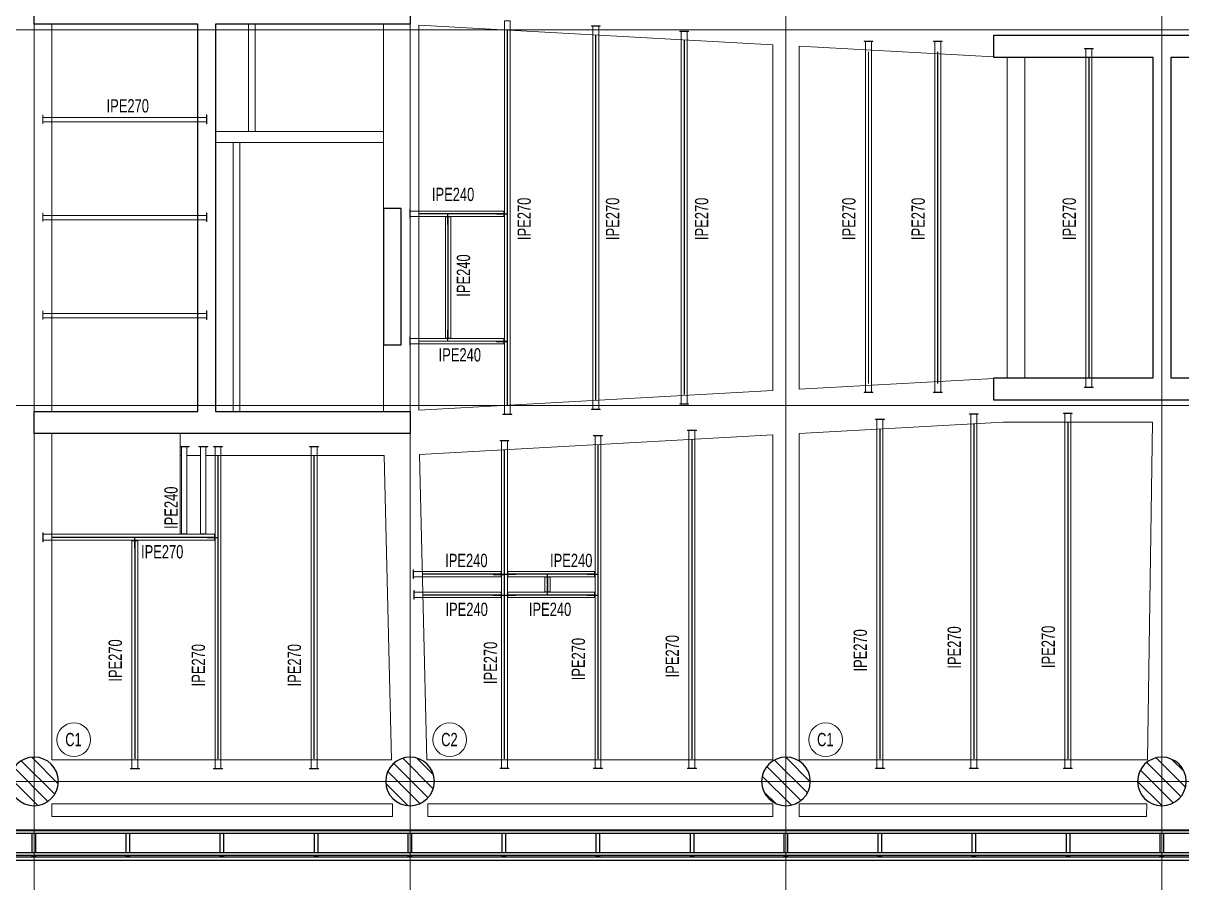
# Model space of a CAD drawing. Header units: millimetres. Extents: x -899 to 76352, y -21218 to 30068.
# Drawn here: x 12399 to 38598, y -2293 to 17150 of the extents above; entities that cross this region are included whole.
import ezdxf

# ---------------------------------------------------------------- set-up
doc = ezdxf.new("R2010")
doc.units = ezdxf.units.MM
doc.header["$LTSCALE"] = 0.9
doc.linetypes.add('Grid Line', pattern=[3.33375, 1.905, -0.47625, 0.47625, -0.47625])
for name, color, linetype, lineweight in [('0-2', 250, 'Continuous', 5), ('A_ALMA', 255, 'Continuous', 5), ('E_COLUMNAS', 1, 'Continuous', 18), ('E_COLUMNAS-3', 1, 'Continuous', 35), ('E_COLUMNAS-4', 1, 'Continuous', 25), ('E_EJES-1', 8, 'Grid Line', 9), ('E_MUROS-1', 2, 'Continuous', 25), ('E_TEXTO', 3, 'Continuous', 9), ('E_VIGAS', 5, 'Continuous', 9), ('E_VIGAS-1', 5, 'Continuous', 25), ('E_VIGAS-2', 10, 'Continuous', 25), ('P-PLATINA', 6, 'Continuous', 15), ('VIGAS_HCB', 253, 'Continuous', 15)]:
    doc.layers.add(name, color=color, linetype=linetype, lineweight=lineweight)
doc.styles.add('Arial Narrow', font='', dxfattribs={"width": 0.85, "height": 0.3})
doc.styles.get('Arial Narrow').set_extended_font_data('Arial Narrow')

# ---------------------------------------------------------------- blocks, each defined once
blk = doc.blocks.new('EST_SFM_VIGA-METALICA-SECCION-C - EST_SFM_VIGA-METALICA-UPN100-1527742-PLANTA TIPO PISO 18 A PISO 23')
at = {"layer": 'E_VIGAS-2'}
for p, q in [((34.044, 0.018), (-34.827, 0.018)), ((-34.827, -0.032), (34.044, -0.032))]:
    blk.add_line(p, q, dxfattribs=at)
blk = doc.blocks.new('EST_SFM_VIGA-METALICA-SECCION-C - EST_SFM_VIGA-METALICA-UPN100-1527772-PLANTA TIPO PISO 18 A PISO 23')
at = {"layer": 'E_VIGAS-2'}
for p, q in [((34.942, 0.032), (-34.929, 0.032)), ((-34.929, -0.018), (34.942, -0.018))]:
    blk.add_line(p, q, dxfattribs=at)
blk = doc.blocks.new('EST_SFM_VIGA-METALICA-SECCION-C - EST_SFM_VIGA-METALICA-UPN160-1579051-PLANTA TIPO PISO 18 A PISO 23')
at = {"layer": 'E_VIGAS-1'}
for p, q in [((30.107, 0.047), (-30.264, 0.047)), ((-30.269, -0.018), (30.113, -0.018))]:
    blk.add_line(p, q, dxfattribs=at)
blk = doc.blocks.new('DCTIB_CNI_EST_MOD-1A-FAC_0001_rvt-2-PLANTA TIPO PISO 18 A PISO 23')
at = {"layer": 'E_VIGAS-1'}
for p, q in [((-65.703, 139.567), (-65.621, 139.567)), ((-65.703, 139.545), (-65.703, 139.567)), ((-65.703, 139.045), (-65.703, 139.495)), ((-65.621, 139.545), (-65.621, 139.567)), ((-65.621, 139.045), (-65.621, 139.495)), ((-63.578, 139.567), (-63.496, 139.567)), ((-63.578, 139.545), (-63.578, 139.567)), ((-63.578, 139.045), (-63.578, 139.495)), ((-63.496, 139.545), (-63.496, 139.567)), ((-63.496, 139.045), (-63.496, 139.495)), ((-61.453, 139.567), (-61.371, 139.567)), ((-61.453, 139.545), (-61.453, 139.567)), ((-61.453, 139.045), (-61.453, 139.495)), ((-61.371, 139.545), (-61.371, 139.567)), ((-61.371, 139.045), (-61.371, 139.495)), ((-59.328, 139.567), (-59.246, 139.567)), ((-59.328, 139.567), (-59.328, 139.545)), ((-59.328, 139.495), (-59.328, 139.045)), ((-59.246, 139.567), (-59.246, 139.545)), ((-59.246, 139.495), (-59.246, 139.045)), ((-57.203, 139.567), (-57.121, 139.567)), ((-57.203, 139.545), (-57.203, 139.567)), ((-57.203, 139.138), (-57.203, 139.495)), ((-57.121, 139.545), (-57.121, 139.567)), ((-57.121, 139.138), (-57.121, 139.495)), ((-55.078, 139.567), (-54.996, 139.567)), ((-55.078, 139.545), (-55.078, 139.567)), ((-55.078, 139.045), (-55.078, 139.495)), ((-54.996, 139.545), (-54.996, 139.567)), ((-54.996, 139.045), (-54.996, 139.495)), ((-52.953, 139.567), (-52.871, 139.567)), ((-52.953, 139.545), (-52.953, 139.567)), ((-52.953, 139.045), (-52.953, 139.495)), ((-52.871, 139.545), (-52.871, 139.567)), ((-52.871, 139.045), (-52.871, 139.495)), ((-50.828, 139.567), (-50.746, 139.567)), ((-50.828, 139.567), (-50.828, 139.545)), ((-50.828, 139.495), (-50.828, 139.045)), ((-50.746, 139.567), (-50.746, 139.545)), ((-50.746, 139.495), (-50.746, 139.045)), ((-48.703, 139.567), (-48.621, 139.567)), ((-48.703, 139.545), (-48.703, 139.567)), ((-48.703, 139.045), (-48.703, 139.495)), ((-48.621, 139.545), (-48.621, 139.567)), ((-48.621, 139.045), (-48.621, 139.495)), ((-46.578, 139.567), (-46.496, 139.567)), ((-46.578, 139.545), (-46.578, 139.567)), ((-46.578, 139.045), (-46.578, 139.495)), ((-46.496, 139.545), (-46.496, 139.567)), ((-46.496, 139.045), (-46.496, 139.495)), ((-44.453, 139.567), (-44.371, 139.567)), ((-44.453, 139.545), (-44.453, 139.567)), ((-44.453, 139.045), (-44.453, 139.495)), ((-44.371, 139.545), (-44.371, 139.567)), ((-44.371, 139.045), (-44.371, 139.495)), ((-42.328, 139.567), (-42.246, 139.567)), ((-42.328, 139.567), (-42.328, 139.545)), ((-42.328, 139.495), (-42.328, 139.045)), ((-42.246, 139.567), (-42.246, 139.545)), ((-42.246, 139.495), (-42.246, 139.045)), ((-40.203, 139.567), (-40.121, 139.567)), ((-40.203, 139.545), (-40.203, 139.567)), ((-40.203, 139.045), (-40.203, 139.495)), ((-40.121, 139.545), (-40.121, 139.567)), ((-40.121, 139.045), (-40.121, 139.495)), ((-65.703, 138.967), (-65.703, 138.995)), ((-65.703, 138.966), (-65.703, 138.967)), ((-65.703, 138.967), (-65.621, 138.967)), ((-65.675, 138.966), (-65.703, 138.966)), ((-65.665, 138.961), (-65.665, 138.966)), ((-65.665, 138.947), (-65.665, 138.961)), ((-65.66, 138.966), (-65.66, 138.961)), ((-65.66, 138.961), (-65.66, 138.947)), ((-65.621, 138.966), (-65.649, 138.966)), ((-65.621, 138.967), (-65.621, 138.995)), ((-65.621, 138.967), (-65.621, 138.966)), ((-63.578, 138.967), (-63.578, 138.995)), ((-63.578, 138.966), (-63.578, 138.967)), ((-63.578, 138.967), (-63.496, 138.967)), ((-63.55, 138.966), (-63.578, 138.966)), ((-63.54, 138.961), (-63.54, 138.966)), ((-63.54, 138.947), (-63.54, 138.961)), ((-63.535, 138.966), (-63.535, 138.961)), ((-63.535, 138.961), (-63.535, 138.947)), ((-63.496, 138.966), (-63.524, 138.966)), ((-63.496, 138.967), (-63.496, 138.995)), ((-63.496, 138.967), (-63.496, 138.966)), ((-61.453, 138.967), (-61.453, 138.995)), ((-61.453, 138.966), (-61.453, 138.967)), ((-61.453, 138.967), (-61.371, 138.967)), ((-61.425, 138.966), (-61.453, 138.966)), ((-61.415, 138.961), (-61.415, 138.966)), ((-61.415, 138.947), (-61.415, 138.961)), ((-61.41, 138.966), (-61.41, 138.961)), ((-61.41, 138.961), (-61.41, 138.947)), ((-61.371, 138.966), (-61.399, 138.966)), ((-61.371, 138.967), (-61.371, 138.995)), ((-61.371, 138.967), (-61.371, 138.966)), ((-59.328, 138.995), (-59.328, 138.967)), ((-59.328, 138.967), (-59.246, 138.967)), ((-59.328, 138.966), (-59.328, 138.967)), ((-59.3, 138.966), (-59.328, 138.966)), ((-59.29, 138.961), (-59.29, 138.966)), ((-59.29, 138.947), (-59.29, 138.961)), ((-59.285, 138.966), (-59.285, 138.961)), ((-59.285, 138.961), (-59.285, 138.947)), ((-59.246, 138.966), (-59.274, 138.966)), ((-59.246, 138.995), (-59.246, 138.967)), ((-59.246, 138.967), (-59.246, 138.966)), ((-57.203, 138.967), (-57.203, 138.995)), ((-57.203, 138.966), (-57.203, 138.967)), ((-57.203, 138.967), (-57.121, 138.967)), ((-57.176, 138.966), (-57.203, 138.966)), ((-57.165, 138.961), (-57.165, 138.966)), ((-57.165, 138.947), (-57.165, 138.961)), ((-57.16, 138.966), (-57.16, 138.961)), ((-57.16, 138.961), (-57.16, 138.947)), ((-57.121, 138.966), (-57.149, 138.966)), ((-57.121, 138.967), (-57.121, 138.995)), ((-57.121, 138.967), (-57.121, 138.966)), ((-55.078, 138.967), (-55.078, 138.995)), ((-55.078, 138.966), (-55.078, 138.967)), ((-55.078, 138.967), (-54.996, 138.967)), ((-55.05, 138.966), (-55.078, 138.966)), ((-55.04, 138.961), (-55.04, 138.966)), ((-55.04, 138.947), (-55.04, 138.961)), ((-55.035, 138.966), (-55.035, 138.961)), ((-55.035, 138.961), (-55.035, 138.947)), ((-54.996, 138.966), (-55.024, 138.966)), ((-54.996, 138.967), (-54.996, 138.995)), ((-54.996, 138.967), (-54.996, 138.966)), ((-52.953, 138.967), (-52.953, 138.995)), ((-52.953, 138.966), (-52.953, 138.967)), ((-52.953, 138.967), (-52.871, 138.967)), ((-52.925, 138.966), (-52.953, 138.966)), ((-52.915, 138.961), (-52.915, 138.966)), ((-52.915, 138.947), (-52.915, 138.961)), ((-52.91, 138.966), (-52.91, 138.961)), ((-52.91, 138.961), (-52.91, 138.947)), ((-52.871, 138.966), (-52.899, 138.966)), ((-52.871, 138.967), (-52.871, 138.995)), ((-52.871, 138.967), (-52.871, 138.966)), ((-50.828, 138.995), (-50.828, 138.967)), ((-50.828, 138.967), (-50.746, 138.967)), ((-50.828, 138.966), (-50.828, 138.967)), ((-50.8, 138.966), (-50.828, 138.966)), ((-50.79, 138.961), (-50.79, 138.966)), ((-50.79, 138.947), (-50.79, 138.961)), ((-50.785, 138.966), (-50.785, 138.961)), ((-50.785, 138.961), (-50.785, 138.947)), ((-50.746, 138.966), (-50.774, 138.966)), ((-50.746, 138.995), (-50.746, 138.967)), ((-50.746, 138.967), (-50.746, 138.966)), ((-48.703, 138.967), (-48.703, 138.995)), ((-48.703, 138.966), (-48.703, 138.967)), ((-48.703, 138.967), (-48.621, 138.967)), ((-48.676, 138.966), (-48.703, 138.966)), ((-48.665, 138.961), (-48.665, 138.966)), ((-48.665, 138.947), (-48.665, 138.961)), ((-48.66, 138.966), (-48.66, 138.961)), ((-48.66, 138.961), (-48.66, 138.947)), ((-48.621, 138.966), (-48.649, 138.966)), ((-48.621, 138.967), (-48.621, 138.995)), ((-48.621, 138.967), (-48.621, 138.966)), ((-46.578, 138.967), (-46.578, 138.995)), ((-46.578, 138.966), (-46.578, 138.967)), ((-46.578, 138.967), (-46.496, 138.967)), ((-46.55, 138.966), (-46.578, 138.966)), ((-46.54, 138.961), (-46.54, 138.966)), ((-46.54, 138.947), (-46.54, 138.961)), ((-46.535, 138.966), (-46.535, 138.961)), ((-46.535, 138.961), (-46.535, 138.947)), ((-46.496, 138.966), (-46.524, 138.966)), ((-46.496, 138.967), (-46.496, 138.995)), ((-46.496, 138.967), (-46.496, 138.966)), ((-44.453, 138.967), (-44.453, 138.995)), ((-44.453, 138.966), (-44.453, 138.967)), ((-44.453, 138.967), (-44.371, 138.967)), ((-44.425, 138.966), (-44.453, 138.966)), ((-44.415, 138.961), (-44.415, 138.966)), ((-44.415, 138.947), (-44.415, 138.961)), ((-44.41, 138.966), (-44.41, 138.961)), ((-44.41, 138.961), (-44.41, 138.947)), ((-44.371, 138.966), (-44.399, 138.966)), ((-44.371, 138.967), (-44.371, 138.995)), ((-44.371, 138.967), (-44.371, 138.966)), ((-42.328, 138.995), (-42.328, 138.967)), ((-42.328, 138.967), (-42.246, 138.967)), ((-42.328, 138.966), (-42.328, 138.967)), ((-42.3, 138.966), (-42.328, 138.966)), ((-42.29, 138.961), (-42.29, 138.966)), ((-42.29, 138.947), (-42.29, 138.961)), ((-42.285, 138.966), (-42.285, 138.961)), ((-42.285, 138.961), (-42.285, 138.947)), ((-42.246, 138.966), (-42.274, 138.966)), ((-42.246, 138.995), (-42.246, 138.967)), ((-42.246, 138.967), (-42.246, 138.966)), ((-40.203, 138.967), (-40.203, 138.995)), ((-40.203, 138.966), (-40.203, 138.967)), ((-40.203, 138.967), (-40.121, 138.967)), ((-40.176, 138.966), (-40.203, 138.966)), ((-40.165, 138.961), (-40.165, 138.966)), ((-40.165, 138.947), (-40.165, 138.961)), ((-40.16, 138.966), (-40.16, 138.961)), ((-40.16, 138.961), (-40.16, 138.947)), ((-40.121, 138.966), (-40.149, 138.966)), ((-40.121, 138.967), (-40.121, 138.995)), ((-40.121, 138.967), (-40.121, 138.966))]:
    blk.add_line(p, q, dxfattribs=at)
for points, knots in [([(-65.675, 138.966), (-65.674, 138.966), (-65.673, 138.966), (-65.67, 138.966), (-65.668, 138.965), (-65.666, 138.964), (-65.665, 138.963), (-65.665, 138.962), (-65.665, 138.961)], [0, 0, 0, 0, 0.142857, 0.285714, 0.428571, 0.571429, 0.785714, 1, 1, 1, 1]), ([(-65.665, 138.961), (-65.665, 138.962), (-65.665, 138.963), (-65.667, 138.965), (-65.668, 138.965), (-65.67, 138.966), (-65.671, 138.966), (-65.672, 138.966), (-65.674, 138.966), (-65.675, 138.966)], [0, 0, 0, 0, 0.285714, 0.428571, 0.571429, 0.678571, 0.732143, 0.785714, 1, 1, 1, 1]), ([(-65.649, 138.966), (-65.65, 138.966), (-65.651, 138.966), (-65.654, 138.966), (-65.656, 138.965), (-65.658, 138.964), (-65.659, 138.963), (-65.66, 138.962), (-65.66, 138.961)], [0, 0, 0, 0, 0.142857, 0.285714, 0.428571, 0.571429, 0.785714, 1, 1, 1, 1]), ([(-65.66, 138.961), (-65.66, 138.962), (-65.659, 138.963), (-65.658, 138.965), (-65.656, 138.965), (-65.655, 138.966), (-65.654, 138.966), (-65.652, 138.966), (-65.65, 138.966), (-65.649, 138.966)], [0, 0, 0, 0, 0.285714, 0.428571, 0.571429, 0.678571, 0.732143, 0.785714, 1, 1, 1, 1]), ([(-63.55, 138.966), (-63.549, 138.966), (-63.548, 138.966), (-63.545, 138.966), (-63.543, 138.965), (-63.541, 138.964), (-63.54, 138.963), (-63.54, 138.962), (-63.54, 138.961)], [0, 0, 0, 0, 0.142857, 0.285714, 0.428571, 0.571429, 0.785714, 1, 1, 1, 1]), ([(-63.54, 138.961), (-63.54, 138.962), (-63.54, 138.963), (-63.542, 138.965), (-63.543, 138.965), (-63.545, 138.966), (-63.546, 138.966), (-63.547, 138.966), (-63.549, 138.966), (-63.55, 138.966)], [0, 0, 0, 0, 0.285714, 0.428571, 0.571429, 0.678571, 0.732143, 0.785714, 1, 1, 1, 1]), ([(-63.524, 138.966), (-63.525, 138.966), (-63.526, 138.966), (-63.529, 138.966), (-63.531, 138.965), (-63.533, 138.964), (-63.534, 138.963), (-63.535, 138.962), (-63.535, 138.961)], [0, 0, 0, 0, 0.142857, 0.285714, 0.428571, 0.571429, 0.785714, 1, 1, 1, 1]), ([(-63.535, 138.961), (-63.535, 138.962), (-63.534, 138.963), (-63.533, 138.965), (-63.531, 138.965), (-63.53, 138.966), (-63.529, 138.966), (-63.527, 138.966), (-63.525, 138.966), (-63.524, 138.966)], [0, 0, 0, 0, 0.285714, 0.428571, 0.571429, 0.678571, 0.732143, 0.785714, 1, 1, 1, 1]), ([(-61.425, 138.966), (-61.424, 138.966), (-61.423, 138.966), (-61.42, 138.966), (-61.418, 138.965), (-61.416, 138.964), (-61.415, 138.963), (-61.415, 138.962), (-61.415, 138.961)], [0, 0, 0, 0, 0.142857, 0.285714, 0.428571, 0.571429, 0.785714, 1, 1, 1, 1]), ([(-61.415, 138.961), (-61.415, 138.962), (-61.415, 138.963), (-61.417, 138.965), (-61.418, 138.965), (-61.42, 138.966), (-61.421, 138.966), (-61.422, 138.966), (-61.424, 138.966), (-61.425, 138.966)], [0, 0, 0, 0, 0.285714, 0.428571, 0.571429, 0.678571, 0.732143, 0.785714, 1, 1, 1, 1]), ([(-61.399, 138.966), (-61.4, 138.966), (-61.401, 138.966), (-61.404, 138.966), (-61.406, 138.965), (-61.408, 138.964), (-61.409, 138.963), (-61.41, 138.962), (-61.41, 138.961)], [0, 0, 0, 0, 0.142857, 0.285714, 0.428571, 0.571429, 0.785714, 1, 1, 1, 1]), ([(-61.41, 138.961), (-61.41, 138.962), (-61.409, 138.963), (-61.408, 138.965), (-61.406, 138.965), (-61.405, 138.966), (-61.404, 138.966), (-61.402, 138.966), (-61.4, 138.966), (-61.399, 138.966)], [0, 0, 0, 0, 0.285714, 0.428571, 0.571429, 0.678571, 0.732143, 0.785714, 1, 1, 1, 1]), ([(-59.29, 138.961), (-59.29, 138.962), (-59.29, 138.963), (-59.292, 138.965), (-59.293, 138.965), (-59.295, 138.966), (-59.296, 138.966), (-59.297, 138.966), (-59.299, 138.966), (-59.3, 138.966)], [0, 0, 0, 0, 0.285714, 0.428571, 0.571429, 0.678571, 0.732143, 0.785714, 1, 1, 1, 1]), ([(-59.3, 138.966), (-59.299, 138.966), (-59.298, 138.966), (-59.295, 138.966), (-59.293, 138.965), (-59.291, 138.964), (-59.29, 138.963), (-59.29, 138.962), (-59.29, 138.961)], [0, 0, 0, 0, 0.142857, 0.285714, 0.428571, 0.571429, 0.785714, 1, 1, 1, 1]), ([(-59.285, 138.961), (-59.285, 138.962), (-59.284, 138.963), (-59.283, 138.965), (-59.281, 138.965), (-59.28, 138.966), (-59.279, 138.966), (-59.277, 138.966), (-59.275, 138.966), (-59.274, 138.966)], [0, 0, 0, 0, 0.285714, 0.428571, 0.571429, 0.678571, 0.732143, 0.785714, 1, 1, 1, 1]), ([(-59.274, 138.966), (-59.275, 138.966), (-59.276, 138.966), (-59.279, 138.966), (-59.281, 138.965), (-59.283, 138.964), (-59.284, 138.963), (-59.285, 138.962), (-59.285, 138.961)], [0, 0, 0, 0, 0.142857, 0.285714, 0.428571, 0.571429, 0.785714, 1, 1, 1, 1]), ([(-57.176, 138.966), (-57.175, 138.966), (-57.173, 138.966), (-57.171, 138.966), (-57.168, 138.965), (-57.167, 138.964), (-57.165, 138.963), (-57.165, 138.962), (-57.165, 138.961)], [0, 0, 0, 0, 0.142857, 0.285714, 0.428571, 0.571429, 0.785714, 1, 1, 1, 1]), ([(-57.165, 138.961), (-57.165, 138.962), (-57.165, 138.963), (-57.167, 138.965), (-57.168, 138.965), (-57.17, 138.966), (-57.171, 138.966), (-57.173, 138.966), (-57.174, 138.966), (-57.176, 138.966)], [0, 0, 0, 0, 0.285714, 0.428571, 0.571429, 0.678571, 0.732143, 0.785714, 1, 1, 1, 1]), ([(-57.149, 138.966), (-57.15, 138.966), (-57.152, 138.966), (-57.154, 138.966), (-57.156, 138.965), (-57.158, 138.964), (-57.16, 138.963), (-57.16, 138.962), (-57.16, 138.961)], [0, 0, 0, 0, 0.142857, 0.285714, 0.428571, 0.571429, 0.785714, 1, 1, 1, 1]), ([(-57.16, 138.961), (-57.16, 138.962), (-57.159, 138.963), (-57.158, 138.965), (-57.156, 138.965), (-57.155, 138.966), (-57.154, 138.966), (-57.152, 138.966), (-57.15, 138.966), (-57.149, 138.966)], [0, 0, 0, 0, 0.285714, 0.428571, 0.571429, 0.678571, 0.732143, 0.785714, 1, 1, 1, 1]), ([(-55.05, 138.966), (-55.049, 138.966), (-55.048, 138.966), (-55.045, 138.966), (-55.043, 138.965), (-55.041, 138.964), (-55.04, 138.963), (-55.04, 138.962), (-55.04, 138.961)], [0, 0, 0, 0, 0.142857, 0.285714, 0.428571, 0.571429, 0.785714, 1, 1, 1, 1]), ([(-55.04, 138.961), (-55.04, 138.962), (-55.04, 138.963), (-55.042, 138.965), (-55.043, 138.965), (-55.045, 138.966), (-55.046, 138.966), (-55.047, 138.966), (-55.049, 138.966), (-55.05, 138.966)], [0, 0, 0, 0, 0.285714, 0.428571, 0.571429, 0.678571, 0.732143, 0.785714, 1, 1, 1, 1]), ([(-55.024, 138.966), (-55.025, 138.966), (-55.026, 138.966), (-55.029, 138.966), (-55.031, 138.965), (-55.033, 138.964), (-55.034, 138.963), (-55.035, 138.962), (-55.035, 138.961)], [0, 0, 0, 0, 0.142857, 0.285714, 0.428571, 0.571429, 0.785714, 1, 1, 1, 1]), ([(-55.035, 138.961), (-55.035, 138.962), (-55.034, 138.963), (-55.033, 138.965), (-55.031, 138.965), (-55.03, 138.966), (-55.029, 138.966), (-55.027, 138.966), (-55.025, 138.966), (-55.024, 138.966)], [0, 0, 0, 0, 0.285714, 0.428571, 0.571429, 0.678571, 0.732143, 0.785714, 1, 1, 1, 1]), ([(-52.925, 138.966), (-52.924, 138.966), (-52.923, 138.966), (-52.92, 138.966), (-52.918, 138.965), (-52.916, 138.964), (-52.915, 138.963), (-52.915, 138.962), (-52.915, 138.961)], [0, 0, 0, 0, 0.142857, 0.285714, 0.428571, 0.571429, 0.785714, 1, 1, 1, 1]), ([(-52.915, 138.961), (-52.915, 138.962), (-52.915, 138.963), (-52.917, 138.965), (-52.918, 138.965), (-52.92, 138.966), (-52.921, 138.966), (-52.922, 138.966), (-52.924, 138.966), (-52.925, 138.966)], [0, 0, 0, 0, 0.285714, 0.428571, 0.571429, 0.678571, 0.732143, 0.785714, 1, 1, 1, 1]), ([(-52.899, 138.966), (-52.9, 138.966), (-52.901, 138.966), (-52.904, 138.966), (-52.906, 138.965), (-52.908, 138.964), (-52.909, 138.963), (-52.91, 138.962), (-52.91, 138.961)], [0, 0, 0, 0, 0.142857, 0.285714, 0.428571, 0.571429, 0.785714, 1, 1, 1, 1]), ([(-52.91, 138.961), (-52.91, 138.962), (-52.909, 138.963), (-52.908, 138.965), (-52.906, 138.965), (-52.905, 138.966), (-52.904, 138.966), (-52.902, 138.966), (-52.9, 138.966), (-52.899, 138.966)], [0, 0, 0, 0, 0.285714, 0.428571, 0.571429, 0.678571, 0.732143, 0.785714, 1, 1, 1, 1]), ([(-50.79, 138.961), (-50.79, 138.962), (-50.79, 138.963), (-50.792, 138.965), (-50.793, 138.965), (-50.795, 138.966), (-50.796, 138.966), (-50.797, 138.966), (-50.799, 138.966), (-50.8, 138.966)], [0, 0, 0, 0, 0.285714, 0.428571, 0.571429, 0.678571, 0.732143, 0.785714, 1, 1, 1, 1]), ([(-50.8, 138.966), (-50.799, 138.966), (-50.798, 138.966), (-50.795, 138.966), (-50.793, 138.965), (-50.791, 138.964), (-50.79, 138.963), (-50.79, 138.962), (-50.79, 138.961)], [0, 0, 0, 0, 0.142857, 0.285714, 0.428571, 0.571429, 0.785714, 1, 1, 1, 1]), ([(-50.785, 138.961), (-50.785, 138.962), (-50.784, 138.963), (-50.783, 138.965), (-50.781, 138.965), (-50.78, 138.966), (-50.779, 138.966), (-50.777, 138.966), (-50.775, 138.966), (-50.774, 138.966)], [0, 0, 0, 0, 0.285714, 0.428571, 0.571429, 0.678571, 0.732143, 0.785714, 1, 1, 1, 1]), ([(-50.774, 138.966), (-50.775, 138.966), (-50.776, 138.966), (-50.779, 138.966), (-50.781, 138.965), (-50.783, 138.964), (-50.784, 138.963), (-50.785, 138.962), (-50.785, 138.961)], [0, 0, 0, 0, 0.142857, 0.285714, 0.428571, 0.571429, 0.785714, 1, 1, 1, 1]), ([(-48.676, 138.966), (-48.675, 138.966), (-48.673, 138.966), (-48.671, 138.966), (-48.668, 138.965), (-48.667, 138.964), (-48.665, 138.963), (-48.665, 138.962), (-48.665, 138.961)], [0, 0, 0, 0, 0.142857, 0.285714, 0.428571, 0.571429, 0.785714, 1, 1, 1, 1]), ([(-48.665, 138.961), (-48.665, 138.962), (-48.665, 138.963), (-48.667, 138.965), (-48.668, 138.965), (-48.67, 138.966), (-48.671, 138.966), (-48.673, 138.966), (-48.674, 138.966), (-48.676, 138.966)], [0, 0, 0, 0, 0.285714, 0.428571, 0.571429, 0.678571, 0.732143, 0.785714, 1, 1, 1, 1]), ([(-48.649, 138.966), (-48.65, 138.966), (-48.652, 138.966), (-48.654, 138.966), (-48.656, 138.965), (-48.658, 138.964), (-48.66, 138.963), (-48.66, 138.962), (-48.66, 138.961)], [0, 0, 0, 0, 0.142857, 0.285714, 0.428571, 0.571429, 0.785714, 1, 1, 1, 1]), ([(-48.66, 138.961), (-48.66, 138.962), (-48.659, 138.963), (-48.658, 138.965), (-48.656, 138.965), (-48.655, 138.966), (-48.654, 138.966), (-48.652, 138.966), (-48.65, 138.966), (-48.649, 138.966)], [0, 0, 0, 0, 0.285714, 0.428571, 0.571429, 0.678571, 0.732143, 0.785714, 1, 1, 1, 1]), ([(-46.55, 138.966), (-46.549, 138.966), (-46.548, 138.966), (-46.545, 138.966), (-46.543, 138.965), (-46.541, 138.964), (-46.54, 138.963), (-46.54, 138.962), (-46.54, 138.961)], [0, 0, 0, 0, 0.142857, 0.285714, 0.428571, 0.571429, 0.785714, 1, 1, 1, 1]), ([(-46.54, 138.961), (-46.54, 138.962), (-46.54, 138.963), (-46.542, 138.965), (-46.543, 138.965), (-46.545, 138.966), (-46.546, 138.966), (-46.547, 138.966), (-46.549, 138.966), (-46.55, 138.966)], [0, 0, 0, 0, 0.285714, 0.428571, 0.571429, 0.678571, 0.732143, 0.785714, 1, 1, 1, 1]), ([(-46.524, 138.966), (-46.525, 138.966), (-46.526, 138.966), (-46.529, 138.966), (-46.531, 138.965), (-46.533, 138.964), (-46.534, 138.963), (-46.535, 138.962), (-46.535, 138.961)], [0, 0, 0, 0, 0.142857, 0.285714, 0.428571, 0.571429, 0.785714, 1, 1, 1, 1]), ([(-46.535, 138.961), (-46.535, 138.962), (-46.534, 138.963), (-46.533, 138.965), (-46.531, 138.965), (-46.53, 138.966), (-46.529, 138.966), (-46.527, 138.966), (-46.525, 138.966), (-46.524, 138.966)], [0, 0, 0, 0, 0.285714, 0.428571, 0.571429, 0.678571, 0.732143, 0.785714, 1, 1, 1, 1]), ([(-44.425, 138.966), (-44.424, 138.966), (-44.423, 138.966), (-44.42, 138.966), (-44.418, 138.965), (-44.416, 138.964), (-44.415, 138.963), (-44.415, 138.962), (-44.415, 138.961)], [0, 0, 0, 0, 0.142857, 0.285714, 0.428571, 0.571429, 0.785714, 1, 1, 1, 1]), ([(-44.415, 138.961), (-44.415, 138.962), (-44.415, 138.963), (-44.417, 138.965), (-44.418, 138.965), (-44.42, 138.966), (-44.421, 138.966), (-44.422, 138.966), (-44.424, 138.966), (-44.425, 138.966)], [0, 0, 0, 0, 0.285714, 0.428571, 0.571429, 0.678571, 0.732143, 0.785714, 1, 1, 1, 1]), ([(-44.399, 138.966), (-44.4, 138.966), (-44.401, 138.966), (-44.404, 138.966), (-44.406, 138.965), (-44.408, 138.964), (-44.409, 138.963), (-44.41, 138.962), (-44.41, 138.961)], [0, 0, 0, 0, 0.142857, 0.285714, 0.428571, 0.571429, 0.785714, 1, 1, 1, 1]), ([(-44.41, 138.961), (-44.41, 138.962), (-44.409, 138.963), (-44.408, 138.965), (-44.406, 138.965), (-44.405, 138.966), (-44.404, 138.966), (-44.402, 138.966), (-44.4, 138.966), (-44.399, 138.966)], [0, 0, 0, 0, 0.285714, 0.428571, 0.571429, 0.678571, 0.732143, 0.785714, 1, 1, 1, 1]), ([(-42.29, 138.961), (-42.29, 138.962), (-42.29, 138.963), (-42.292, 138.965), (-42.293, 138.965), (-42.295, 138.966), (-42.296, 138.966), (-42.297, 138.966), (-42.299, 138.966), (-42.3, 138.966)], [0, 0, 0, 0, 0.285714, 0.428571, 0.571429, 0.678571, 0.732143, 0.785714, 1, 1, 1, 1]), ([(-42.3, 138.966), (-42.299, 138.966), (-42.298, 138.966), (-42.295, 138.966), (-42.293, 138.965), (-42.291, 138.964), (-42.29, 138.963), (-42.29, 138.962), (-42.29, 138.961)], [0, 0, 0, 0, 0.142857, 0.285714, 0.428571, 0.571429, 0.785714, 1, 1, 1, 1]), ([(-42.285, 138.961), (-42.285, 138.962), (-42.284, 138.963), (-42.283, 138.965), (-42.281, 138.965), (-42.28, 138.966), (-42.279, 138.966), (-42.277, 138.966), (-42.275, 138.966), (-42.274, 138.966)], [0, 0, 0, 0, 0.285714, 0.428571, 0.571429, 0.678571, 0.732143, 0.785714, 1, 1, 1, 1]), ([(-42.274, 138.966), (-42.275, 138.966), (-42.276, 138.966), (-42.279, 138.966), (-42.281, 138.965), (-42.283, 138.964), (-42.284, 138.963), (-42.285, 138.962), (-42.285, 138.961)], [0, 0, 0, 0, 0.142857, 0.285714, 0.428571, 0.571429, 0.785714, 1, 1, 1, 1]), ([(-40.176, 138.966), (-40.175, 138.966), (-40.173, 138.966), (-40.171, 138.966), (-40.168, 138.965), (-40.167, 138.964), (-40.165, 138.963), (-40.165, 138.962), (-40.165, 138.961)], [0, 0, 0, 0, 0.142857, 0.285714, 0.428571, 0.571429, 0.785714, 1, 1, 1, 1]), ([(-40.165, 138.961), (-40.165, 138.962), (-40.165, 138.963), (-40.167, 138.965), (-40.168, 138.965), (-40.17, 138.966), (-40.171, 138.966), (-40.173, 138.966), (-40.174, 138.966), (-40.176, 138.966)], [0, 0, 0, 0, 0.285714, 0.428571, 0.571429, 0.678571, 0.732143, 0.785714, 1, 1, 1, 1]), ([(-40.149, 138.966), (-40.15, 138.966), (-40.152, 138.966), (-40.154, 138.966), (-40.156, 138.965), (-40.158, 138.964), (-40.16, 138.963), (-40.16, 138.962), (-40.16, 138.961)], [0, 0, 0, 0, 0.142857, 0.285714, 0.428571, 0.571429, 0.785714, 1, 1, 1, 1]), ([(-40.16, 138.961), (-40.16, 138.962), (-40.159, 138.963), (-40.158, 138.965), (-40.156, 138.965), (-40.155, 138.966), (-40.154, 138.966), (-40.152, 138.966), (-40.15, 138.966), (-40.149, 138.966)], [0, 0, 0, 0, 0.285714, 0.428571, 0.571429, 0.678571, 0.732143, 0.785714, 1, 1, 1, 1])]:
    blk.add_open_spline(points, degree=3, knots=knots, dxfattribs=at)
at = {"layer": 'E_VIGAS-2'}
for p, q in [((-57.203, 139.045), (-57.203, 139.137)), ((-57.121, 139.045), (-57.121, 139.138))]:
    blk.add_line(p, q, dxfattribs=at)
at = {"layer": 'E_VIGAS-1'}
for name, p in [('EST_SFM_VIGA-METALICA-SECCION-C - EST_SFM_VIGA-METALICA-UPN100-1527742-PLANTA TIPO PISO 18 A PISO 23', (-39.77, 139.527)), ('EST_SFM_VIGA-METALICA-SECCION-C - EST_SFM_VIGA-METALICA-UPN160-1579051-PLANTA TIPO PISO 18 A PISO 23', (-40.084, 138.9)), ('EST_SFM_VIGA-METALICA-SECCION-C - EST_SFM_VIGA-METALICA-UPN100-1527772-PLANTA TIPO PISO 18 A PISO 23', (-40.169, 139.013))]:
    blk.add_blockref(name, p, dxfattribs=at)
blk = doc.blocks.new('CNI_TAG COLUMNAS CONCRETO MARCA - CNI_COLUMNA CONCRETO-582370-PLANTA TIPO PISO 18 A PISO 23')
at = {"layer": 'E_TEXTO'}
for start, end in [(360, 180), (180, 360)]:
    blk.add_arc((0.00026, -0.00015), 0.00254, start, end, dxfattribs=at)
blk = doc.blocks.new('EST_SCM_COLUMNA-SECCION-CIRCULAR - EST_SCM_COLUMNA-CONCRETO-CIRCULAR_Ø_110cm-1246218-_58_00m_N_E_-NIVEL-15 DOC')
at = {"layer": 'E_COLUMNAS'}
h = blk.add_hatch(dxfattribs=at)
h.set_pattern_fill('FP_6', color=256, style=0, pattern_type=2)
h.set_pattern_definition([(135, (65.662, -140.662), (-0.15909903, -0.15909903), [])])
h.paths.add_polyline_path([(0.041, -0.548), (0.122, -0.536), (0.201, -0.512), (0.275, -0.476), (0.343, -0.43), (0.403, -0.374), (0.454, -0.31), (0.496, -0.239), (0.526, -0.162), (0.544, -0.082), (0.55, 0), (0.544, 0.082), (0.526, 0.162), (0.492, 0.245), (0.454, 0.31), (0.403, 0.374), (0.343, 0.43), (0.275, 0.476), (0.201, 0.512), (0.122, 0.536), (0.041, 0.548), (-0.041, 0.548), (-0.122, 0.536), (-0.201, 0.512), (-0.275, 0.476), (-0.343, 0.43), (-0.403, 0.374), (-0.454, 0.31), (-0.496, 0.239), (-0.526, 0.162), (-0.544, 0.082), (-0.55, 0), (-0.544, -0.082), (-0.526, -0.162), (-0.496, -0.239), (-0.454, -0.31), (-0.403, -0.374), (-0.343, -0.43), (-0.275, -0.476), (-0.201, -0.512), (-0.122, -0.536), (-0.041, -0.548)])
at = {"layer": 'E_COLUMNAS-4'}
for start, end in [(360, 180), (180, 360)]:
    blk.add_arc((0, 0), 0.55, start, end, dxfattribs=at)
blk = doc.blocks.new('EST_SCM_COLUMNA-SECCION-CIRCULAR - EST_SCM_COLUMNA-CONCRETO-CIRCULAR_Ø_110cm-V11-_58_00m_N_E_-NIVEL-15 DOC')
at = {"layer": 'E_COLUMNAS'}
h = blk.add_hatch(dxfattribs=at)
h.set_pattern_fill('FP_8', color=256, style=0, pattern_type=2)
h.set_pattern_definition([(135, (57.162, -140.662), (-0.15909903, -0.15909903), [])])
h.paths.add_polyline_path([(0.041, -0.548), (0.122, -0.536), (0.201, -0.512), (0.275, -0.476), (0.343, -0.43), (0.403, -0.374), (0.454, -0.31), (0.496, -0.239), (0.526, -0.162), (0.544, -0.082), (0.55, 0), (0.544, 0.082), (0.526, 0.162), (0.496, 0.239), (0.454, 0.31), (0.403, 0.374), (0.343, 0.43), (0.275, 0.476), (0.201, 0.512), (0.122, 0.536), (0.041, 0.548), (-0.041, 0.548), (-0.122, 0.536), (-0.201, 0.512), (-0.275, 0.476), (-0.343, 0.43), (-0.403, 0.374), (-0.454, 0.31), (-0.496, 0.239), (-0.526, 0.162), (-0.544, 0.082), (-0.55, 0), (-0.544, -0.082), (-0.526, -0.162), (-0.496, -0.239), (-0.454, -0.31), (-0.403, -0.374), (-0.343, -0.43), (-0.275, -0.476), (-0.201, -0.512), (-0.122, -0.536), (-0.041, -0.548)])
at = {"layer": 'E_COLUMNAS-4'}
for start, end in [(360, 180), (180, 360)]:
    blk.add_arc((0, 0), 0.55, start, end, dxfattribs=at)
blk = doc.blocks.new('EST_SCM_COLUMNA-SECCION-CIRCULAR - EST_SCM_COLUMNA-CONCRETO-CIRCULAR_Ø_110cm-V12-_58_00m_N_E_-NIVEL-15 DOC')
at = {"layer": 'E_COLUMNAS'}
h = blk.add_hatch(dxfattribs=at)
h.set_pattern_fill('FP_9', color=256, style=0, pattern_type=2)
h.set_pattern_definition([(135, (48.662, -140.662), (-0.15909903, -0.15909903), [])])
h.paths.add_polyline_path([(0.041, -0.548), (0.122, -0.536), (0.201, -0.512), (0.275, -0.476), (0.343, -0.43), (0.403, -0.374), (0.454, -0.31), (0.496, -0.239), (0.526, -0.162), (0.544, -0.082), (0.55, 0), (0.544, 0.082), (0.526, 0.162), (0.496, 0.239), (0.454, 0.31), (0.403, 0.374), (0.343, 0.43), (0.275, 0.476), (0.201, 0.512), (0.122, 0.536), (0.041, 0.548), (-0.041, 0.548), (-0.122, 0.536), (-0.201, 0.512), (-0.275, 0.476), (-0.343, 0.43), (-0.403, 0.374), (-0.454, 0.31), (-0.496, 0.239), (-0.526, 0.162), (-0.544, 0.082), (-0.55, 0), (-0.544, -0.082), (-0.526, -0.162), (-0.496, -0.239), (-0.454, -0.31), (-0.403, -0.374), (-0.343, -0.43), (-0.275, -0.476), (-0.201, -0.512), (-0.122, -0.536), (-0.041, -0.548)])
at = {"layer": 'E_COLUMNAS-4'}
for start, end in [(360, 180), (180, 360)]:
    blk.add_arc((0, 0), 0.55, start, end, dxfattribs=at)
blk = doc.blocks.new('EST_SCM_COLUMNA-SECCION-CIRCULAR - EST_SCM_COLUMNA-CONCRETO-CIRCULAR_Ø_110cm-V13-_58_00m_N_E_-NIVEL-15 DOC')
at = {"layer": 'E_COLUMNAS'}
h = blk.add_hatch(dxfattribs=at)
h.set_pattern_fill('FP_10', color=256, style=0, pattern_type=2)
h.set_pattern_definition([(135, (40.162, -140.662), (-0.15909903, -0.15909903), [])])
h.paths.add_polyline_path([(0.041, -0.548), (0.122, -0.536), (0.201, -0.512), (0.275, -0.476), (0.343, -0.43), (0.403, -0.374), (0.454, -0.31), (0.496, -0.239), (0.526, -0.162), (0.544, -0.082), (0.55, 0), (0.544, 0.082), (0.526, 0.162), (0.496, 0.239), (0.454, 0.31), (0.403, 0.374), (0.343, 0.43), (0.275, 0.476), (0.195, 0.514), (0.122, 0.536), (0.041, 0.548), (-0.041, 0.548), (-0.122, 0.536), (-0.201, 0.512), (-0.275, 0.476), (-0.343, 0.43), (-0.403, 0.374), (-0.454, 0.31), (-0.496, 0.239), (-0.526, 0.162), (-0.544, 0.082), (-0.55, 0), (-0.544, -0.082), (-0.526, -0.162), (-0.496, -0.239), (-0.454, -0.31), (-0.403, -0.374), (-0.343, -0.43), (-0.275, -0.476), (-0.201, -0.512), (-0.122, -0.536), (-0.041, -0.548)])
at = {"layer": 'E_COLUMNAS-4'}
for start, end in [(360, 180), (180, 360)]:
    blk.add_arc((0, 0), 0.55, start, end, dxfattribs=at)

msp = doc.modelspace()

# ---------------------------------------------------------------- linework, layer by layer
at = {"layer": 'A_ALMA'}
for p, q in [((23343, 8513.5), (23343, 16989.6)), ((23349.6, 8513.5), (23349.6, 16989.6)), ((25343, 8630.8), (25343, 16871.9)), ((25349.6, 8630.8), (25349.6, 16871.9)), ((27342.9, 8748.2), (27342.9, 16754.4)), ((27349.5, 8748.2), (27349.5, 16754.4)), ((31509.6, 9001.8), (31509.6, 16500.3)), ((31516.2, 9002.1), (31516.2, 16500)), ((33076.3, 9001.8), (33076.3, 16500.3)), ((33082.9, 9002.1), (33082.9, 16500)), ((36492.9, 9118.8), (36492.9, 16368.8)), ((36499.5, 9118.8), (36499.5, 16368.8)), ((21357.4, 12842.7), (23266.1, 12842.7)), ((21357.4, 12836.5), (23266.1, 12836.5)), ((22003.2, 10028.2), (22003.2, 12770.4)), ((22009.4, 10028.2), (22009.4, 12770.4)), ((21357.4, 9961.1), (23266.1, 9961.1)), ((21357.4, 9954.9), (23266.1, 9954.9)), ((31767.9, 510), (31767.9, 7978.3)), ((31774.5, 510), (31774.5, 7978.3)), ((33892.9, 510), (33892.9, 8096)), ((33899.5, 510), (33899.5, 8096)), ((36017.9, 510), (36017.9, 8115.2)), ((36024.5, 510), (36024.5, 8115.2)), ((25392.9, 512.8), (25392.9, 7609.3)), ((25399.5, 512.8), (25399.5, 7609.3)), ((27517.9, 510), (27517.9, 7726.7)), ((27524.5, 510), (27524.5, 7726.7)), ((16800.6, 510), (16800.6, 7360.1)), ((16807.2, 510), (16807.2, 7360.1)), ((18971.7, 510), (18971.7, 7360.1)), ((18978.3, 510), (18978.3, 7360.1)), ((23278.1, 510), (23278.1, 7492.5)), ((23284.7, 510), (23284.7, 7492.5)), ((13058.9, 5525.9), (16723.7, 5525.9)), ((13058.9, 5519.3), (16723.7, 5519.3)), ((14922.8, 510), (14922.8, 5445.1)), ((14922.8, 510), (14922.8, 5442.3)), ((14929.4, 510), (14929.4, 5445.1)), ((14929.4, 510), (14929.4, 5442.3)), ((21436.1, 4691.9), (23203.9, 4691.9)), ((21436.1, 4685.7), (23204.8, 4685.7)), ((23358.9, 4693), (25318.7, 4693)), ((23359.9, 4686.8), (25319.7, 4686.8)), ((24253.3, 4467), (24253.3, 4618.7)), ((24259.5, 4288.7), (24259.5, 4619.5)), ((21448.9, 4222.2), (23203.4, 4222.2)), ((21448.9, 4216), (23203.4, 4216)), ((23359.9, 4222.2), (25319.7, 4222.2)), ((23359.9, 4216), (25319.7, 4216)), ((24254.3, 4288.7), (24254.3, 4442.8))]:
    msp.add_line(p, q, dxfattribs=at)
at = {"layer": 'E_EJES-1'}
for p, q in [((12646.2, -4725), (12646.2, 29167.6)), ((21146.2, -4725), (21146.2, 29167.6)), ((29646.2, -4725), (29646.2, 29167.6)), ((38146.2, -4725), (38146.2, 29167.6)), ((0, 17000), (75451.7, 17000)), ((0, 8500), (75451.7, 8500)), ((0, 0), (75451.7, 0))]:
    msp.add_line(p, q, dxfattribs=at)
at = {"layer": 'E_MUROS-1'}
for points in [[(21146.3, 17630.2), (21146.3, 17130.2), (16746.2, 17130.2), (16746.2, 8370.2), (21146.3, 8370.2), (21146.3, 7870.2), (12646.3, 7870.2), (12646.3, 8370.2), (16346.2, 8370.2), (16346.2, 17130.2), (12646.3, 17130.2), (12646.3, 17630.2)], [(41946.3, 16875.2), (41946.3, 16375.2), (38346.3, 16375.2), (38346.3, 9125.2), (41946.3, 9125.2), (41946.3, 8625.2), (34346.3, 8625.2), (34346.3, 9125.2), (37946.3, 9125.2), (37946.3, 16375.2), (34346.3, 16375.2), (34346.3, 16875.2)], [(20946.4, 9872.5), (20946.4, 12956.6), (20546.4, 12956.6), (20546.4, 9872.5)]]:
    msp.add_lwpolyline(points, close=True, dxfattribs=at)
at = {"layer": 'E_VIGAS', "color": 30, "true_color": 0xf26722}
for p, q in [((16746.2, 14697.8), (20546.2, 14697.9)), ((20546.2, 14447.9), (16746.2, 14447.8))]:
    msp.add_line(p, q, dxfattribs=at)
for points in [[(10247.2, 26595.9), (10247.2, -1095.9), (66047.4, -1095.8), (66047.3, 26595.9)], [(37818.9, 490.1), (37934.8, 8125.2), (34555.2, 8125.2), (29947.2, 7870.7), (29947.2, 490.1)], [(29347.2, 490.1), (29347.2, 7837.5), (21361.1, 7396.4), (21527, 490.1)], [(37803.7, -509.9), (29947.2, -509.9), (29947.2, -795.9), (37799.4, -795.9)]]:
    msp.add_lwpolyline(points, close=True, dxfattribs=at)
for points in [[(13047.1, 8370.2), (13047.1, 17130.2)], [(17646.2, 17127.8), (17646.2, 14697.8), (17496.2, 14697.8), (17496.2, 17127.8)], [(20547.4, 8370.2), (20547.4, 8370.2), (20547.4, 17130.2), (20547.4, 17130.2)], [(21347.4, 8397.2), (29347.2, 8839.1), (29347.2, 16663.4), (21347.4, 17106.2), (21347.4, 8397.2)], [(34347.4, 16386.6), (29947.2, 16630.2), (29947.2, 8872.2), (34347.4, 9115.2)], [(35047.4, 9125.2), (34647.4, 9125.2), (34647.4, 16375.2), (35047.4, 16375.2), (35047.4, 9125.2)], [(17146.3, 8367.8), (17146.1, 14447.8), (17296.1, 14447.8), (17296.3, 8367.8)], [(13047.1, 7870.2), (13047.1, 5590.1), (15946.1, 5590.1), (15947.2, 7370.2), (15947.2, 7870.2)], [(13047.1, 490.1), (13047.1, 5590.1), (13047.1, 490.1), (16661.1, 490.1), (20726.8, 490.1), (20561.5, 7370.2), (20561.5, 7370.2), (16531.1, 7370.1), (16531.1, 7370.1)], [(15977.7, 5590.1), (15977.7, 7370.1), (15947.2, 7370.1)], [(16411, 7370.1), (16096.1, 7370.1), (16096.1, 5590.1), (16411.1, 5590.1), (16411.2, 7370.1)], [(20747.1, -795.9), (20747.1, -509.9), (13047.1, -509.9), (13047.1, -795.9), (20747.1, -795.9)], [(21547.1, -795.9), (29347.2, -795.9), (29347.2, -509.9), (21547.1, -509.9), (21547.1, -795.9)]]:
    msp.add_lwpolyline(points, dxfattribs=at)
at = {"layer": 'P-PLATINA'}
for points in [[(21993.2, 12593.5), (22003.2, 12593.5), (22003.2, 12837.5), (21993.2, 12837.5)], [(23343, 12836.5), (23343, 12826.5), (23099, 12826.5), (23099, 12836.5)], [(21993.2, 10205.1), (22003.2, 10205.1), (22003.2, 9961.1), (21993.2, 9961.1)], [(23343, 9954.9), (23343, 9944.9), (23099, 9944.9), (23099, 9954.9)], [(14912.8, 5275.3), (14922.8, 5275.3), (14922.8, 5519.3), (14912.8, 5519.3)], [(14912.8, 5519.3), (14922.8, 5519.3), (14922.8, 5275.3), (14912.8, 5275.3)], [(16800.6, 5519.3), (16800.6, 5509.3), (16556.6, 5509.3), (16556.6, 5519.3)], [(23035, 4685.7), (23035, 4675.7), (23279, 4675.7), (23279, 4685.7)], [(23285.7, 4686.8), (23285.7, 4676.8), (23529.7, 4676.8), (23529.7, 4686.8)], [(24253.3, 4467), (24253.3, 4686.8), (24243.3, 4686.8), (24243.3, 4467)], [(25393.9, 4686.8), (25393.9, 4676.8), (25149.9, 4676.8), (25149.9, 4686.8)], [(23033.6, 4216), (23033.6, 4206), (23277.6, 4206), (23277.6, 4216)], [(23284.2, 4216), (23284.2, 4206), (23528.2, 4206), (23528.2, 4216)], [(24243.3, 4442.8), (24253.3, 4442.8), (24253.3, 4223), (24243.3, 4223)], [(25392.5, 4216), (25392.5, 4206), (25148.5, 4206), (25148.5, 4216)]]:
    msp.add_lwpolyline(points, close=True, dxfattribs=at)
at = {"layer": 'VIGAS_HCB'}
for points in [[(23278.9, 17199.6), (23413.8, 17199.6), (23413.8, 8303.5), (23278.9, 8303.5)], [(25278.8, 8420.8), (25413.8, 8420.8), (25413.8, 17081.9), (25278.8, 17081.9)], [(27278.7, 8538.2), (27413.7, 8538.2), (27413.7, 16964.4), (27278.7, 16964.4)], [(31445.4, 16733.3), (31580.4, 16733.3), (31580.4, 8801.8), (31445.4, 8801.8)], [(33012.2, 16733.3), (33147.2, 16733.3), (33147.1, 8801.8), (33012.1, 8801.8)], [(36428.9, 16568.8), (36563.9, 16568.8), (36563.8, 8918.8), (36428.8, 8918.8)], [(12846.3, 15075.2), (12846.3, 14875.2), (12840.3, 14875.2), (12840.3, 15075.2)], [(16546.3, 14915.2), (13056.3, 14915.2), (12846.3, 14915.2), (12846.3, 15015.2), (16546.3, 15015.2)], [(16546.3, 15075.2), (16546.3, 14875.2), (16552.3, 14875.2), (16552.3, 15075.2)], [(12846.3, 12861.8), (12846.3, 12661.8), (12840.3, 12661.8), (12840.3, 12861.8)], [(16546.3, 12861.8), (16546.3, 12661.8), (16552.3, 12661.8), (16552.3, 12861.8)], [(23268.9, 12780.2), (21147.4, 12780.2), (21147.4, 12900.2), (23268.9, 12900.2)], [(16546.3, 12701.8), (13056.3, 12701.8), (12846.3, 12701.8), (12846.3, 12801.8), (16546.3, 12801.8)], [(21946.3, 10028.5), (22066.3, 10028.5), (22066.3, 12770.2), (21946.3, 12770.2)], [(12846.3, 10646.8), (12846.3, 10446.8), (12840.3, 10446.8), (12840.3, 10646.8)], [(16546.3, 10486.8), (13056.3, 10486.8), (12846.3, 10486.8), (12846.3, 10586.8), (16546.3, 10586.8)], [(16546.3, 10646.8), (16546.3, 10446.8), (16552.3, 10446.8), (16552.3, 10646.8)], [(21147.4, 10018.5), (23268.8, 10018.5), (23268.8, 9898.5), (21147.4, 9898.5)], [(31703.7, 300), (31838.7, 300), (31838.7, 8188.3), (31703.7, 8188.3)], [(33828.7, 300), (33963.7, 300), (33963.7, 8306), (33828.7, 8306)], [(35953.7, 300), (36088.7, 300), (36088.7, 8325.2), (35953.7, 8325.2)], [(27453.7, 7936.7), (27588.7, 7936.7), (27588.7, 300), (27453.7, 300)], [(23213.9, 7702.5), (23348.9, 7702.5), (23348.9, 300), (23213.9, 300)], [(25328.7, 7819.3), (25463.7, 7819.3), (25463.7, 300), (25328.7, 300)], [(15976.2, 7570.1), (16096.2, 7570.1), (16096.1, 5600.1), (15976.1, 5600.1)], [(16411.2, 7570.1), (16531.2, 7570.1), (16531.2, 5600.1), (16411.2, 5600.1)], [(16736.4, 7570.1), (16871.4, 7570.1), (16871.4, 290.1), (16736.4, 290.1)], [(18907.6, 7570.1), (19042.6, 7570.1), (19042.6, 290.1), (18907.6, 290.1)], [(12847.1, 5622.6), (12847.1, 5422.6), (12841.1, 5422.6), (12841.1, 5622.6)], [(12847.1, 5455.1), (16726.4, 5455.1), (16726.4, 5590.1), (12847.1, 5590.1)], [(14858.6, 5445.1), (14993.6, 5445.1), (14993.6, 290.1), (14858.6, 290.1)], [(23203.9, 4629.1), (21226.1, 4628.8), (21226.1, 4748.8), (23203.9, 4749.1)], [(25318.7, 4629.1), (23358.9, 4629.1), (23358.9, 4749.1), (25318.7, 4749.1)], [(24196.4, 4288.7), (24316.4, 4288.7), (24316.4, 4619.5), (24196.4, 4619.5)], [(23203.4, 4159.1), (21238.9, 4158.9), (21238.9, 4278.9), (23203.4, 4279.1)], [(25319.7, 4159.1), (23359.9, 4158.3), (23359.9, 4278.3), (25319.7, 4279.1)]]:
    msp.add_lwpolyline(points, close=True, dxfattribs=at)
at = {"layer": 'VIGAS_HCB', "color": 8}
for points in [[(25446.3, 17087.9), (25246.3, 17087.9), (25246.3, 17081.9), (25446.3, 17081.9)], [(27446.2, 16970.4), (27246.2, 16970.4), (27246.2, 16964.4), (27446.2, 16964.4)], [(31612.9, 16739.3), (31412.9, 16739.3), (31412.9, 16733.3), (31612.9, 16733.3)], [(33179.7, 16739.3), (32979.7, 16739.3), (32979.7, 16733.3), (33179.7, 16733.3)], [(36596.4, 16574.8), (36396.4, 16574.8), (36396.4, 16568.8), (36596.4, 16568.8)], [(21141.4, 12940.2), (21141.4, 12740.2), (21147.4, 12740.2), (21147.4, 12940.2)], [(21141.4, 10058.5), (21141.4, 9858.5), (21147.4, 9858.5), (21147.4, 10058.5)], [(36596.3, 8918.8), (36396.3, 8918.8), (36396.3, 8912.8), (36596.3, 8912.8)], [(31612.9, 8801.8), (31412.9, 8801.8), (31412.9, 8795.8), (31612.9, 8795.8)], [(33179.6, 8801.8), (32979.6, 8801.8), (32979.6, 8795.8), (33179.6, 8795.8)], [(25446.3, 8420.8), (25246.3, 8420.8), (25246.3, 8414.8), (25446.3, 8414.8)], [(27446.2, 8538.2), (27246.2, 8538.2), (27246.2, 8532.2), (27446.2, 8532.2)], [(23446.3, 8303.5), (23246.3, 8303.5), (23246.3, 8297.5), (23446.3, 8297.5)], [(31871.2, 8194.3), (31671.2, 8194.3), (31671.2, 8188.3), (31871.2, 8188.3)], [(33996.2, 8312), (33796.2, 8312), (33796.2, 8306), (33996.2, 8306)], [(36121.2, 8331.2), (35921.2, 8331.2), (35921.2, 8325.2), (36121.2, 8325.2)], [(27621.2, 7942.7), (27421.2, 7942.7), (27421.2, 7936.7), (27621.2, 7936.7)], [(23381.4, 7708.5), (23181.4, 7708.5), (23181.4, 7702.5), (23381.4, 7702.5)], [(25496.2, 7825.3), (25296.2, 7825.3), (25296.2, 7819.3), (25496.2, 7819.3)], [(16151.2, 7576.1), (15951.2, 7576.1), (15951.2, 7570.1), (16151.2, 7570.1)], [(16571.2, 7576.1), (16371.2, 7576.1), (16371.2, 7570.1), (16571.2, 7570.1)], [(16903.9, 7576.1), (16703.9, 7576.1), (16703.9, 7570.1), (16903.9, 7570.1)], [(19075.1, 7576.1), (18875.1, 7576.1), (18875.1, 7570.1), (19075.1, 7570.1)], [(21220.1, 4788.8), (21220.1, 4588.8), (21226.1, 4588.8), (21226.1, 4788.8)], [(21232.9, 4318.9), (21232.9, 4118.9), (21238.9, 4118.9), (21238.9, 4318.9)], [(15026.1, 290.1), (14826.1, 290.1), (14826.1, 284.1), (15026.1, 284.1)], [(16903.9, 290.1), (16703.9, 290.1), (16703.9, 284.1), (16903.9, 284.1)], [(19075.1, 290.1), (18875.1, 290.1), (18875.1, 284.1), (19075.1, 284.1)], [(23381.4, 300), (23181.4, 300), (23181.4, 294), (23381.4, 294)], [(25496.2, 300), (25296.2, 300), (25296.2, 294), (25496.2, 294)], [(27621.2, 300), (27421.2, 300), (27421.2, 294), (27621.2, 294)], [(31871.2, 300), (31671.2, 300), (31671.2, 294), (31871.2, 294)], [(33996.2, 300), (33796.2, 300), (33796.2, 294), (33996.2, 294)], [(36121.2, 300), (35921.2, 300), (35921.2, 294), (36121.2, 294)]]:
    msp.add_lwpolyline(points, close=True, dxfattribs=at)

# ---------------------------------------------------------------- block references
at = {"layer": '0-2', "xscale": 999.9999999999983, "yscale": 999.9999999999983, "zscale": 999.9999999999983}
msp.add_blockref('DCTIB_CNI_EST_MOD-1A-FAC_0001_rvt-2-PLANTA TIPO PISO 18 A PISO 23', (78308.3, -140662.4), dxfattribs=at)
at = {"layer": 'E_COLUMNAS-3', "xscale": 1000, "yscale": 1000, "zscale": 1000}
for name, p in [('EST_SCM_COLUMNA-SECCION-CIRCULAR - EST_SCM_COLUMNA-CONCRETO-CIRCULAR_Ø_110cm-1246218-_58_00m_N_E_-NIVEL-15 DOC', (12646.2, 0)), ('EST_SCM_COLUMNA-SECCION-CIRCULAR - EST_SCM_COLUMNA-CONCRETO-CIRCULAR_Ø_110cm-V11-_58_00m_N_E_-NIVEL-15 DOC', (21146.2, 0)), ('EST_SCM_COLUMNA-SECCION-CIRCULAR - EST_SCM_COLUMNA-CONCRETO-CIRCULAR_Ø_110cm-V12-_58_00m_N_E_-NIVEL-15 DOC', (29646.2, 0)), ('EST_SCM_COLUMNA-SECCION-CIRCULAR - EST_SCM_COLUMNA-CONCRETO-CIRCULAR_Ø_110cm-V13-_58_00m_N_E_-NIVEL-15 DOC', (38146.2, 0))]:
    msp.add_blockref(name, p, dxfattribs=at)
at = {"layer": 'E_TEXTO', "xscale": 149999.9999999996, "yscale": 149999.9999999996, "zscale": 149999.9999999996}
for p in [(13504.1, 966.1), (22004.1, 966.1), (30504.1, 966.1)]:
    msp.add_blockref('CNI_TAG COLUMNAS CONCRETO MARCA - CNI_COLUMNA CONCRETO-582370-PLANTA TIPO PISO 18 A PISO 23', p, dxfattribs=at)

# ---------------------------------------------------------------- texts
at = {"layer": 'E_TEXTO', "char_height": 300, "attachment_point": 1, "style": 'Arial Narrow'}
for s, insert, width in [('IPE270', (14284.2, 15429.9), 1206.139), ('IPE240', (21641.1, 13427.4), 1206.139), ('IPE240', (21793, 9797.7), 1206.139), ('IPE240', (21941.1, 5148.4), 1206.139), ('IPE240', (24311.7, 5148.4), 1206.139), ('IPE240', (21947.5, 4042.4), 1206.139), ('IPE240', (23833.5, 4042.4), 1206.139), ('C1', (13349.9, 1097.3), 459.968), ('C2', (21849.9, 1097.3), 459.968), ('C1', (30349.9, 1097.3), 459.968)]:
    msp.add_mtext(s, dxfattribs=dict(at, insert=insert, width=width))
at = {"layer": 'E_TEXTO', "char_height": 300, "width": 1206.139, "attachment_point": 1, "style": 'Arial Narrow'}
for s, insert, rotation in [('IPE270', (23576.2, 12244.9), 90), ('IPE270', (25576.1, 12244.9), 90), ('IPE270', (27589.6, 12244.9), 90), ('IPE270', (30918.2, 12244.9), 90), ('IPE270', (32484.9, 12244.9), 90), ('IPE270', (35901.7, 12244.9), 90), ('IPE240', (22203.5, 10963.2), 90), ('IPE240', (15591.9, 5710.7), 90), ('IPE270', (15062.9, 5345.1), 0.0001), ('IPE270', (31176.5, 2485), 90), ('IPE270', (33301.5, 2550.8), 90), ('IPE270', (35426.5, 2564.8), 90), ('IPE270', (14330.3, 2256), 90), ('IPE270', (22814.6, 2202.1), 90), ('IPE270', (24801.5, 2287.6), 90), ('IPE270', (26926.5, 2353.4), 90), ('IPE270', (16209.2, 2149.8), 90), ('IPE270', (18380.3, 2149.8), 90)]:
    msp.add_mtext(s, dxfattribs=dict(at, insert=insert, rotation=rotation))

doc.saveas('drawing.dxf')
